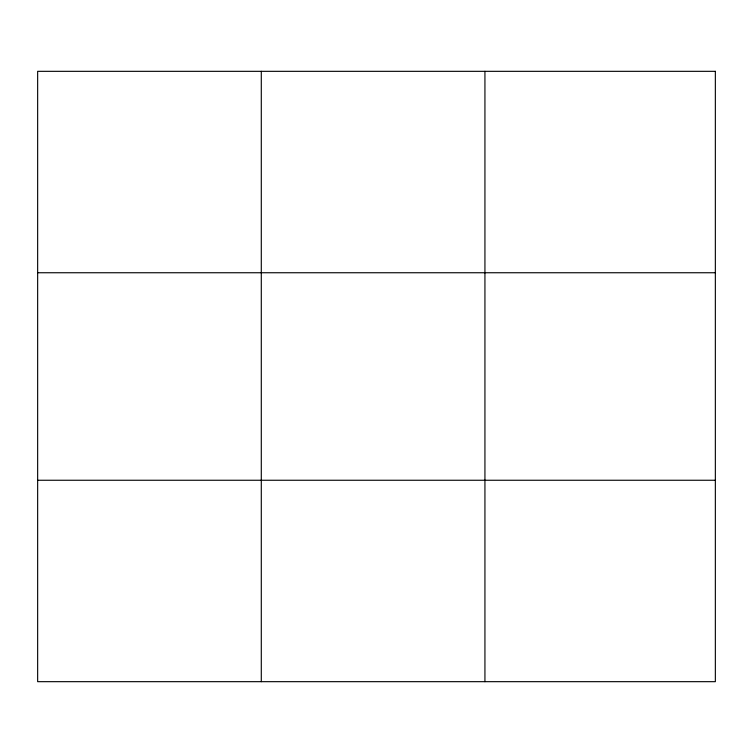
<?xml version="1.0" encoding="UTF-8"?>
<svg xmlns="http://www.w3.org/2000/svg" width="753" height="753" viewBox="0 0 753 753"><rect width="100%" height="100%" fill="white"/><g stroke="black" fill="none" stroke-linecap="round" stroke-linejoin="round"><path stroke-width="1.13" d="M261.291 681.672L261.291 71.328M484.932 681.672L484.932 71.328M37.65 272.746L715.35 272.746M37.65 480.254L715.35 480.254M715.35 71.328L715.35 681.672L37.65 681.672L37.65 71.328L715.35 71.328"/></g></svg>
